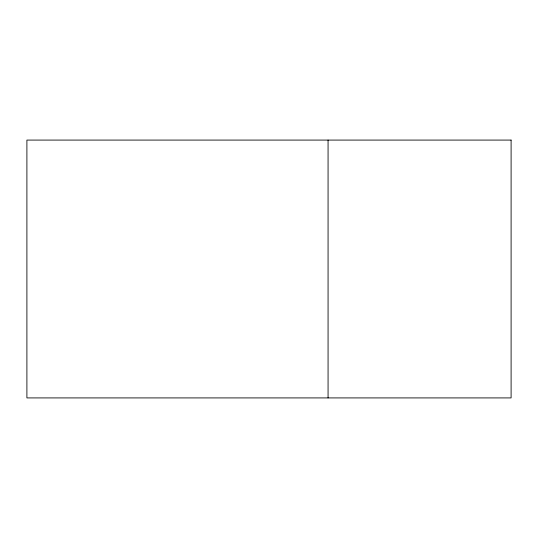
<?xml version="1.0" encoding="UTF-8"?>
<svg xmlns="http://www.w3.org/2000/svg" width="538" height="538" viewBox="0 0 538 538"><rect width="100%" height="100%" fill="white"/><g stroke="black" fill="none" stroke-linecap="round" stroke-linejoin="round"><path stroke-width="0.81" d="M328.066 140.082L328.066 397.918M511.1 140.082L26.9 140.082L26.9 397.918L511.1 397.918L511.1 140.082"/></g></svg>
